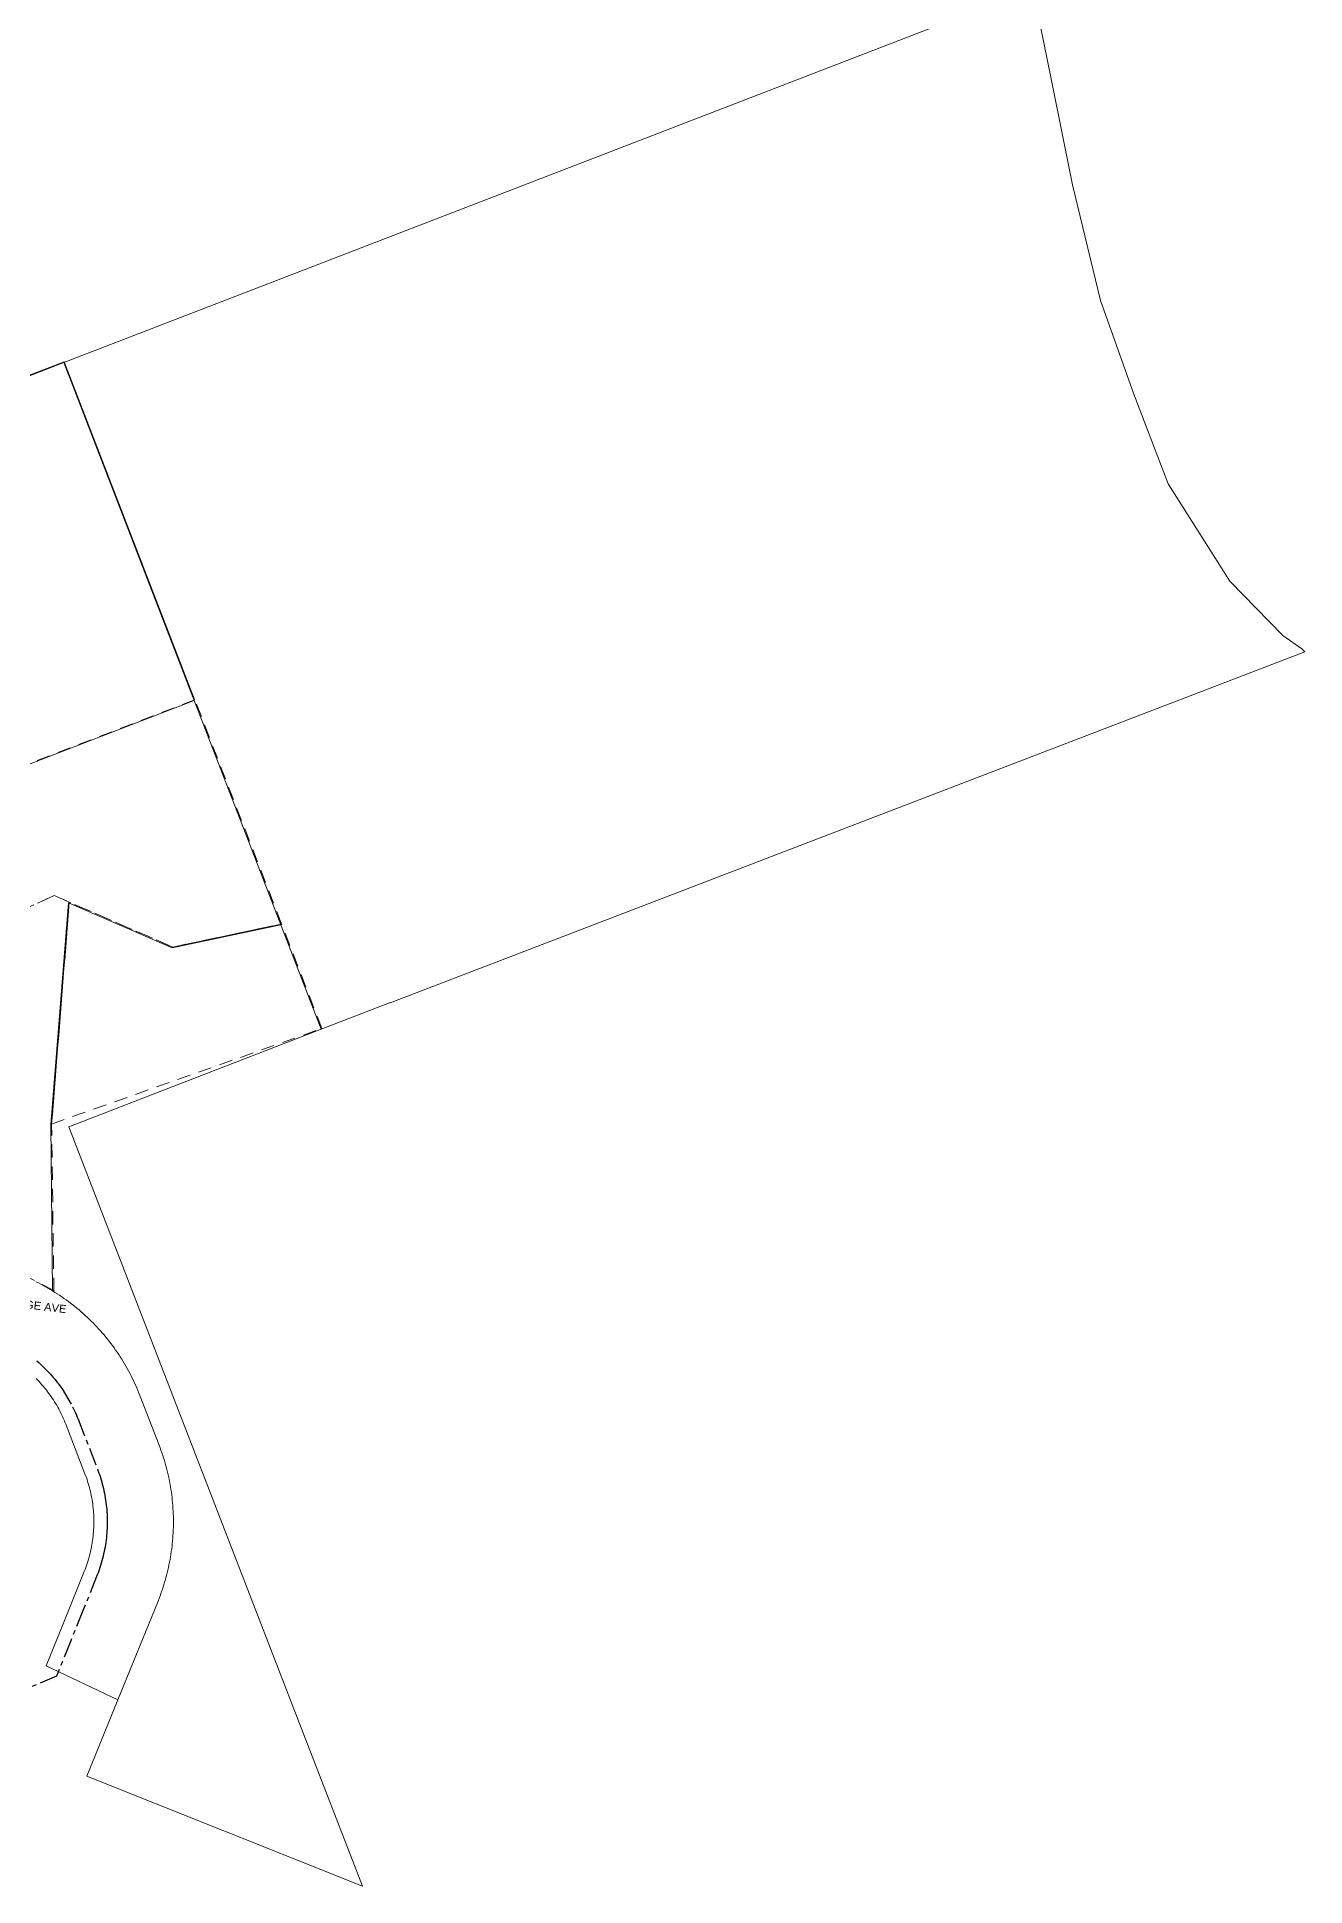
# Model space of a CAD drawing. Header units: metres. Extents: x 0 to 311631, y 0 to 6270612.
# Drawn here: x 311345.8 to 311630.8, y 6269883.3 to 6270299.1 of the extents above; entities that cross this region are included whole.
import ezdxf

# ---------------------------------------------------------------- set-up
doc = ezdxf.new("R2010")
doc.units = ezdxf.units.M
doc.linetypes.add('Cable Exist UG', pattern=[7, 4, -1, 1, -1])
doc.linetypes.add('Dash', pattern=[5, 3, -2])
for name, color, linetype, lineweight in [('Cadastre Developer_SP_EXT', 98, 'Continuous', 15), ('Cadastre Developer_SP_NEW', 92, 'Continuous', 15), ('Cadastre Land Parcels_SP_EXT', 118, 'Continuous', 15), ('Cadastre Roads_SP_EXT', 218, 'Continuous', 15), ('Mains_HV_EXT', 13, 'Continuous', 25)]:
    doc.layers.add(name, color=color, linetype=linetype, lineweight=lineweight)
doc.styles.get("Standard").update_dxf_attribs({"font": 'arial.ttf'})

msp = doc.modelspace()

# ---------------------------------------------------------------- linework, layer by layer
at = {"layer": 'Cadastre Developer_SP_EXT', "linetype": 'Dash'}
for points in [[(311349.644, 6270106.025), (311376.315, 6270094.449), (311400.747, 6270099.626), (311381.258, 6270150.086), (311208.541, 6270083.403), (311210.343, 6270078.738), (311240.22, 6270090.273), (311269.35, 6270101.52), (311279.68, 6270102.544), (311282.957, 6270094.055), (311289.813, 6270086.126), (311300.317, 6270083.816), (311349.644, 6270106.025)], [(311400.742, 6270099.626), (311376.315, 6270094.449), (311353.03, 6270104.555), (311349.076, 6270054.65), (311409.819, 6270076.126), (311400.742, 6270099.626)]]:
    msp.add_lwpolyline(points, close=True, dxfattribs=at)
msp.add_lwpolyline([(311353.03, 6270104.555), (311349.644, 6270106.025), (311332.491, 6270098.301), (311333.492, 6270023.338), (311333.492, 6270023.338, -0.0909985), (311349.578, 6270017.09), (311349.578, 6270017.09), (311349.076, 6270054.65)], format="xyb", close=True, dxfattribs=at)
at = {"layer": 'Cadastre Developer_SP_NEW'}
for p, q in [((311333.841, 6270219.129), (311351.861, 6270226.09)), ((311333.841, 6270219.129), (311351.861, 6270226.09)), ((311351.861, 6270226.09), (311381.211, 6270150.109)), ((311351.861, 6270226.09), (311381.211, 6270150.109))]:
    msp.add_line(p, q, dxfattribs=at)
at = {"layer": 'Cadastre Developer_SP_NEW', "linetype": 'Continuous'}
msp.add_lwpolyline([(311569.642, 6270310.051), (311569.664, 6270310.489), (311572.125, 6270328.041), (311577.399, 6270344.948), (311581.275, 6270366.928), (311585.596, 6270391.72), (311588.507, 6270403.406), (311234.428, 6270266.774), (311236.55, 6270261.28), (311307.04, 6270288.51), (311333.804, 6270218.95), (311351.849, 6270225.915), (311569.642, 6270310.051)], close=True, dxfattribs=at)
msp.add_lwpolyline([(311345.535, 6270019.182), (311346.083, 6270018.909), (311346.626, 6270018.627), (311347.166, 6270018.339), (311347.702, 6270018.045), (311348.235, 6270017.744), (311348.763, 6270017.434), (311349.287, 6270017.119), (311348.901, 6270054.525), (311352.883, 6270104.369), (311376.156, 6270094.282), (311400.591, 6270099.466), (311381.11, 6270149.868), (311381.11, 6270149.868), (311278.044, 6270110.106)], dxfattribs=at)
at = {"layer": 'Cadastre Land Parcels_SP_EXT', "linetype": 'Continuous'}
for points in [[(311569.642, 6270310.051), (311569.664, 6270310.489), (311572.125, 6270328.041), (311577.399, 6270344.948), (311581.275, 6270366.928), (311585.596, 6270391.72), (311588.507, 6270403.406), (311234.428, 6270266.774), (311236.591, 6270261.173), (311307.01, 6270288.31), (311333.804, 6270218.95), (311351.849, 6270225.915), (311569.642, 6270310.051)], [(311630.78, 6270160.835), (311630.066, 6270161.517), (311625.807, 6270164.535), (311613.867, 6270176.707), (311600.039, 6270198.645), (311592.346, 6270218.802), (311584.836, 6270239.863), (311578.531, 6270265.848), (311573.775, 6270289.362), (311569.642, 6270310.051), (311351.849, 6270225.915), (311381.11, 6270149.868), (311409.676, 6270075.959), (311424.987, 6270081.878), (311425.152, 6270081.927), (311630.78, 6270160.835)], [(311352.883, 6270104.369), (311348.901, 6270054.525), (311349.287, 6270017.119), (311349.807, 6270016.798), (311350.323, 6270016.468), (311350.835, 6270016.133), (311351.342, 6270015.792), (311351.845, 6270015.443), (311352.343, 6270015.089), (311352.837, 6270014.728), (311353.326, 6270014.36), (311353.81, 6270013.986), (311354.29, 6270013.607), (311354.765, 6270013.221), (311355.234, 6270012.829), (311355.699, 6270012.43), (311356.158, 6270012.027), (311356.612, 6270011.617), (311357.061, 6270011.201), (311357.505, 6270010.78), (311357.942, 6270010.353), (311358.374, 6270009.92), (311358.801, 6270009.482), (311359.222, 6270009.039), (311359.638, 6270008.589), (311360.047, 6270008.135), (311360.451, 6270007.676), (311360.849, 6270007.21), (311361.241, 6270006.741), (311361.627, 6270006.267), (311362.006, 6270005.786), (311362.38, 6270005.302), (311362.747, 6270004.813), (311363.108, 6270004.319), (311363.462, 6270003.82), (311363.81, 6270003.317), (311364.151, 6270002.81), (311364.486, 6270002.297), (311364.814, 6270001.782), (311365.136, 6270001.261), (311365.45, 6270000.737), (311365.758, 6270000.208), (311366.061, 6269999.676), (311366.355, 6269999.14), (311366.642, 6269998.601), (311366.922, 6269998.056), (311367.196, 6269997.51), (311367.462, 6269996.959), (311367.721, 6269996.405), (311367.974, 6269995.848), (311368.219, 6269995.287), (311368.457, 6269994.724), (311368.687, 6269994.158), (311368.91, 6269993.587), (311373.227, 6269982.429), (311373.443, 6269981.859), (311373.651, 6269981.289), (311373.852, 6269980.716), (311374.046, 6269980.138), (311374.232, 6269979.56), (311374.412, 6269978.978), (311374.583, 6269978.395), (311374.748, 6269977.809), (311374.905, 6269977.222), (311375.054, 6269976.632), (311375.195, 6269976.04), (311375.33, 6269975.447), (311375.457, 6269974.853), (311375.576, 6269974.257), (311375.687, 6269973.658), (311375.791, 6269973.06), (311375.887, 6269972.459), (311375.976, 6269971.857), (311376.057, 6269971.254), (311376.129, 6269970.65), (311376.195, 6269970.045), (311376.253, 6269969.44), (311376.303, 6269968.834), (311376.346, 6269968.226), (311376.38, 6269967.62), (311376.406, 6269967.012), (311376.426, 6269966.404), (311376.438, 6269965.796), (311376.441, 6269965.187), (311376.437, 6269964.579), (311376.425, 6269963.972), (311376.405, 6269963.364), (311376.378, 6269962.755), (311376.343, 6269962.148), (311376.3, 6269961.542), (311376.249, 6269960.935), (311376.192, 6269960.33), (311376.125, 6269959.725), (311376.051, 6269959.121), (311375.97, 6269958.519), (311375.881, 6269957.917), (311375.785, 6269957.316), (311375.68, 6269956.717), (311375.568, 6269956.119), (311375.448, 6269955.522), (311375.321, 6269954.927), (311375.186, 6269954.334), (311375.044, 6269953.743), (311374.894, 6269953.153), (311374.737, 6269952.565), (311374.572, 6269951.98), (311374.4, 6269951.396), (311374.22, 6269950.815), (311374.033, 6269950.236), (311373.839, 6269949.66), (311373.638, 6269949.086), (311373.428, 6269948.515), (311373.212, 6269947.946), (311372.989, 6269947.379), (311363.952, 6269925.133), (311356.996, 6269908.007), (311418.913, 6269883.282), (311404.796, 6269919.819), (311352.954, 6270053.991), (311409.676, 6270075.959), (311400.591, 6270099.466), (311376.156, 6270094.282), (311352.883, 6270104.369)]]:
    msp.add_lwpolyline(points, close=True, dxfattribs=at)
msp.add_lwpolyline([(311345.535, 6270019.182), (311346.083, 6270018.909), (311346.626, 6270018.627), (311347.166, 6270018.339), (311347.702, 6270018.045), (311348.235, 6270017.744), (311348.763, 6270017.434), (311349.287, 6270017.119), (311348.901, 6270054.525), (311352.883, 6270104.369), (311376.156, 6270094.282), (311400.591, 6270099.466), (311381.11, 6270149.868), (311381.11, 6270149.868), (311278.044, 6270110.106)], dxfattribs=at)
at = {"layer": 'Cadastre Roads_SP_EXT', "linetype": 'Continuous'}
msp.add_lwpolyline([(311345.569, 6269997.448), (311345.906, 6269997.102), (311346.238, 6269996.752), (311346.563, 6269996.395), (311346.883, 6269996.033), (311347.197, 6269995.667), (311347.505, 6269995.296), (311347.807, 6269994.919), (311348.104, 6269994.537), (311348.393, 6269994.152), (311348.676, 6269993.76), (311348.953, 6269993.365), (311349.216, 6269992.977), (311349.472, 6269992.587), (311349.723, 6269992.191), (311349.967, 6269991.792), (311350.205, 6269991.388), (311350.437, 6269990.982), (311350.662, 6269990.571), (311350.881, 6269990.158), (311351.093, 6269989.741), (311351.299, 6269989.321), (311351.498, 6269988.896), (311351.691, 6269988.47), (311351.877, 6269988.041), (311352.056, 6269987.609), (311352.228, 6269987.173), (311356.548, 6269976.015), (311356.713, 6269975.577), (311356.871, 6269975.138), (311357.023, 6269974.697), (311357.167, 6269974.252), (311357.305, 6269973.806), (311357.435, 6269973.357), (311357.559, 6269972.907), (311357.677, 6269972.455), (311357.786, 6269972.001), (311357.888, 6269971.545), (311357.986, 6269971.073), (311358.077, 6269970.599), (311358.16, 6269970.123), (311358.236, 6269969.647), (311358.304, 6269969.17), (311358.363, 6269968.69), (311358.416, 6269968.212), (311358.461, 6269967.731), (311358.497, 6269967.25), (311358.526, 6269966.768), (311358.548, 6269966.286), (311358.562, 6269965.804), (311358.568, 6269965.322), (311358.566, 6269964.84), (311358.555, 6269964.356), (311358.538, 6269963.876), (311358.514, 6269963.393), (311358.48, 6269962.912), (311358.439, 6269962.432), (311358.391, 6269961.951), (311358.335, 6269961.472), (311358.272, 6269960.993), (311358.2, 6269960.516), (311358.12, 6269960.041), (311358.033, 6269959.565), (311357.938, 6269959.092), (311357.837, 6269958.622), (311357.727, 6269958.151), (311357.61, 6269957.682), (311357.485, 6269957.217), (311357.352, 6269956.753), (311357.213, 6269956.291), (311357.066, 6269955.831), (311356.911, 6269955.374), (311356.749, 6269954.92), (311356.581, 6269954.467), (311356.404, 6269954.018), (311353.383, 6269946.502), (311347.865, 6269932.774), (311363.952, 6269925.133), (311372.989, 6269947.379), (311373.212, 6269947.946), (311373.428, 6269948.515), (311373.637, 6269949.086), (311373.839, 6269949.66), (311374.033, 6269950.236), (311374.22, 6269950.815), (311374.4, 6269951.396), (311374.572, 6269951.98), (311374.737, 6269952.565), (311374.894, 6269953.153), (311375.045, 6269953.743), (311375.186, 6269954.334), (311375.321, 6269954.927), (311375.448, 6269955.522), (311375.568, 6269956.119), (311375.68, 6269956.717), (311375.785, 6269957.316), (311375.881, 6269957.917), (311375.97, 6269958.519), (311376.051, 6269959.121), (311376.125, 6269959.725), (311376.192, 6269960.33), (311376.249, 6269960.935), (311376.3, 6269961.542), (311376.343, 6269962.148), (311376.378, 6269962.755), (311376.405, 6269963.364), (311376.425, 6269963.972), (311376.437, 6269964.579), (311376.441, 6269965.187), (311376.438, 6269965.796), (311376.426, 6269966.404), (311376.406, 6269967.012), (311376.38, 6269967.621), (311376.346, 6269968.226), (311376.303, 6269968.834), (311376.253, 6269969.44), (311376.195, 6269970.045), (311376.129, 6269970.65), (311376.057, 6269971.254), (311375.976, 6269971.857), (311375.887, 6269972.459), (311375.791, 6269973.06), (311375.687, 6269973.658), (311375.576, 6269974.257), (311375.457, 6269974.853), (311375.33, 6269975.447), (311375.195, 6269976.04), (311375.054, 6269976.632), (311374.905, 6269977.222), (311374.748, 6269977.809), (311374.584, 6269978.395), (311374.412, 6269978.978), (311374.232, 6269979.56), (311374.046, 6269980.138), (311373.852, 6269980.716), (311373.651, 6269981.289), (311373.443, 6269981.859), (311373.227, 6269982.429), (311368.911, 6269993.588), (311368.687, 6269994.158), (311368.457, 6269994.724), (311368.219, 6269995.287), (311367.974, 6269995.848), (311367.721, 6269996.405), (311367.462, 6269996.959), (311367.196, 6269997.51), (311366.922, 6269998.056), (311366.642, 6269998.601), (311366.355, 6269999.14), (311366.061, 6269999.676), (311365.758, 6270000.208), (311365.45, 6270000.737), (311365.136, 6270001.261), (311364.814, 6270001.782), (311364.486, 6270002.297), (311364.151, 6270002.81), (311363.81, 6270003.317), (311363.462, 6270003.82), (311363.108, 6270004.319), (311362.747, 6270004.813), (311362.38, 6270005.302), (311362.006, 6270005.786), (311361.627, 6270006.267), (311361.241, 6270006.741), (311360.849, 6270007.21), (311360.451, 6270007.676), (311360.047, 6270008.135), (311359.638, 6270008.589), (311359.222, 6270009.039), (311358.801, 6270009.482), (311358.374, 6270009.92), (311357.942, 6270010.353), (311357.505, 6270010.78), (311357.061, 6270011.201), (311356.612, 6270011.617), (311356.158, 6270012.026), (311355.699, 6270012.43), (311355.234, 6270012.829), (311354.765, 6270013.221), (311354.29, 6270013.607), (311353.81, 6270013.986), (311353.81, 6270013.986), (311353.326, 6270014.36), (311352.837, 6270014.728), (311352.343, 6270015.089), (311351.845, 6270015.443), (311351.342, 6270015.792), (311350.835, 6270016.133), (311350.323, 6270016.468), (311349.807, 6270016.798), (311349.287, 6270017.119), (311348.763, 6270017.434), (311348.235, 6270017.744), (311347.702, 6270018.044), (311347.166, 6270018.339), (311346.626, 6270018.627), (311346.083, 6270018.909), (311345.535, 6270019.182)], dxfattribs=at)
at = {"layer": 'Mains_HV_EXT', "linetype": 'Cable Exist UG'}
msp.add_lwpolyline([(311345.756, 6270001.37), (311346.158, 6270001.02), (311346.553, 6270000.664), (311346.942, 6270000.302), (311347.325, 6269999.932), (311347.702, 6269999.558), (311348.07, 6269999.179), (311348.435, 6269998.794), (311348.795, 6269998.4), (311349.145, 6269998.004), (311349.49, 6269997.602), (311349.831, 6269997.191), (311350.163, 6269996.777), (311350.488, 6269996.358), (311350.808, 6269995.932), (311351.12, 6269995.501), (311351.41, 6269995.087), (311353.785, 6269991.063), (311353.785, 6269991.063), (311354.004, 6269990.618), (311354.222, 6269990.153), (311354.434, 6269989.686), (311354.64, 6269989.209), (311354.837, 6269988.735), (311355.022, 6269988.267), (311359.351, 6269977.086), (311359.528, 6269976.615), (311359.701, 6269976.134), (311359.869, 6269975.647), (311360.027, 6269975.157), (311360.179, 6269974.666), (311360.322, 6269974.172), (311360.457, 6269973.683), (311360.587, 6269973.185), (311360.708, 6269972.681), (311360.821, 6269972.179), (311360.928, 6269971.661), (311361.029, 6269971.138), (311361.119, 6269970.616), (311361.202, 6269970.096), (311361.278, 6269969.567), (311361.343, 6269969.039), (311361.401, 6269968.514), (311361.45, 6269967.983), (311361.491, 6269967.454), (311361.522, 6269966.925), (311361.546, 6269966.397), (311361.561, 6269965.866), (311361.568, 6269965.335), (311361.566, 6269964.801), (311361.554, 6269964.27), (311361.535, 6269963.746), (311361.508, 6269963.212), (311361.471, 6269962.681), (311361.427, 6269962.154), (311361.373, 6269961.625), (311361.312, 6269961.102), (311361.242, 6269960.573), (311361.162, 6269960.045), (311361.075, 6269959.523), (311360.98, 6269959.001), (311360.876, 6269958.482), (311360.764, 6269957.963), (311360.642, 6269957.445), (311360.514, 6269956.931), (311360.376, 6269956.416), (311360.23, 6269955.907), (311360.078, 6269955.402), (311359.915, 6269954.893), (311359.745, 6269954.389), (311359.568, 6269953.893), (311359.383, 6269953.396), (311359.192, 6269952.91), (311356.166, 6269945.383), (311353.375, 6269938.438), (311353.375, 6269938.438), (311350.185, 6269930.503), (311342.7, 6269927.306)], dxfattribs=at)

# ---------------------------------------------------------------- texts
at = {"layer": 'Cadastre Roads_SP_EXT'}
msp.add_text('STAMFORD BRIDGE AVE', height=1.8, rotation=353.03524, dxfattribs=at).set_placement((311322.341, 6270015.765))

doc.saveas('drawing.dxf')
